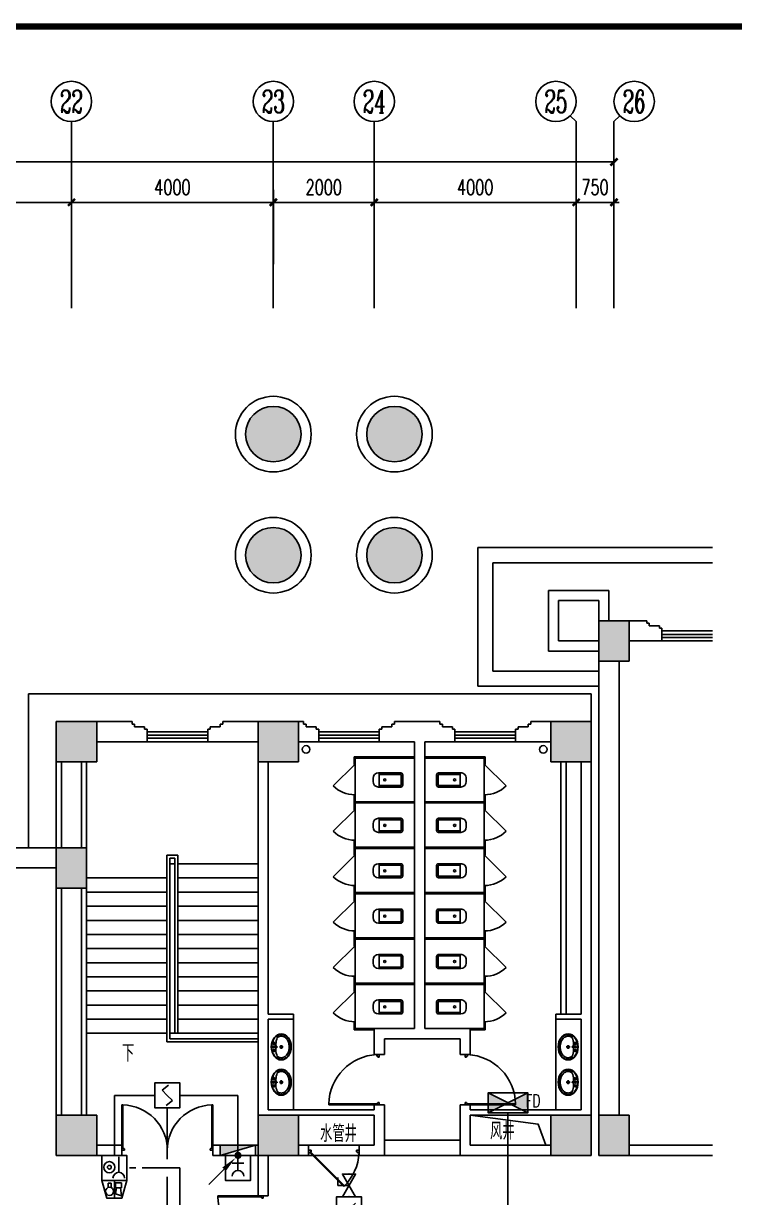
# Model space of a CAD drawing. Extents: x 190999 to 918899, y -200814 to 215286.
# Drawn here: x 716699 to 730787, y -107632 to -84354 of the extents above; entities that cross this region are included whole.
import ezdxf
from ezdxf.enums import TextEntityAlignment as Align

# ---------------------------------------------------------------- set-up
doc = ezdxf.new("R2010")
doc.units = 0
doc.header["$LTSCALE"] = 1000
doc.header["$MEASUREMENT"] = 0
doc.linetypes.add('CENTER2', pattern=[1.125, 0.75, -0.125, 0.125, -0.125])
doc.layers.get('Defpoints').update_dxf_attribs({"color": 1})
for name, color, linetype in [('00-EQUIP', 3, 'Continuous'), ('00-LWIRE', 4, 'Continuous'), ('00-WIRE-4', 6, 'Continuous'), ('A-卫生间', 250, 'Continuous'), ('A-墙线', 2, 'Continuous'), ('A-外包装修', 250, 'Continuous'), ('A-外窗', 145, 'Continuous'), ('A-门', 167, 'Continuous'), ('AXIS', 3, 'Continuous'), ('AXIS_TEXT', 7, 'Continuous'), ('COLUMN', 2, 'Continuous'), ('DIM_SYMB', 3, 'Continuous'), ('EQUIP_消火栓', 1, 'Continuous'), ('PUB_HATCH', 250, 'Continuous'), ('PUB_TEXT', 7, 'Continuous'), ('STAIR', 5, 'Continuous'), ('图框', 189, 'Continuous'), ('房间名称', 7, 'Continuous'), ('暖通-风-说明', 3, 'Continuous'), ('洞口线', 165, 'Continuous'), ('雨水管', 151, 'Continuous')]:
    doc.layers.add(name, color=color, linetype=linetype)
doc.styles.add('_TCH_AXIS', font='COMPLEX', dxfattribs={"bigfont": 'GBCBIG'})
doc.styles.add('_TCH_DIM', font='SIMPLEX', dxfattribs={"bigfont": 'GBCBIG'})
doc.styles.add('COMPLEX', font='COMPLEX')
doc.styles.add('DIM_FONT', font='SIMPLEX', dxfattribs={"width": 0.7, "bigfont": 'GBCBIG'})
doc.styles.add('HZ-ZGBZ', font='romanc.shx', dxfattribs={"width": 0.65})
doc.styles.get("Standard").update_dxf_attribs({"font": 'simhei.ttf'})
doc.dimstyles.new('DIMN', dxfattribs={"dimtxt": 300, "dimasz": 100, "dimexe": 250, "dimexo": 300, "dimgap": 150, "dimtad": 1, "dimdec": 0, "dimzin": 0, "dimdsep": 46, "dimtxsty": 'DIM_FONT', "dimblk": 'ARCHTICK', "dimcen": 0.09, "dimclrt": 7, "dimazin": 2, "dimtfac": 1, "dimtdec": 0, "dimtix": 1, "dimtmove": 2, "dimatfit": 3, "dimfxl": 0, "dimtolj": 1, "dimtzin": 0, "dimarcsym": 0})

# ---------------------------------------------------------------- blocks, each defined once
blk = doc.blocks.new('TJAD_TK_A0')
at = {"layer": '图框', "const_width": 1.2}
blk.add_lwpolyline([(2152, -431.7), (2152, 389.3), (998, 389.3), (998, -431.7)], close=True, dxfattribs=at)
blk = doc.blocks.new('m1800')
at = {"layer": 'A-墙线'}
for p, q in [((-900, -100), (-900, 100)), ((900, -100), (900, 100))]:
    blk.add_line(p, q, dxfattribs=at)
at = {"layer": 'A-门'}
for p, q in [((-900, 900), (-900, 0)), ((-900, 900), (-880, 900)), ((-880, 900), (-880, 50)), ((880, 900), (880, 50)), ((900, 900), (880, 900)), ((900, 900), (900, 0)), ((-900, 50), (-870, 50)), ((-900, 0), (-850, 0)), ((-870, 50), (-870, 30)), ((-870, 30), (-850, 30)), ((-850, 30), (-850, 0)), ((850, 30), (850, 0)), ((870, 30), (850, 30)), ((900, 0), (850, 0)), ((870, 50), (870, 30)), ((900, 50), (870, 50))]:
    blk.add_line(p, q, dxfattribs=at)
for centre, start, end in [((-900, 0), 0, 88.7267), ((900, 0), 91.2733, 180)]:
    blk.add_arc(centre, 900, start, end, dxfattribs=at)
blk = doc.blocks.new('m1000')
at = {"layer": 'A-墙线'}
for p, q in [((0, 0), (0, 200)), ((1000, 0), (1000, 200))]:
    blk.add_line(p, q, dxfattribs=at)
at = {"layer": 'A-门'}
for p, q in [((0, 1100), (0, 100)), ((0, 1100), (20, 1100)), ((20, 1100), (20, 150)), ((0, 150), (30, 150)), ((0, 100), (50, 100)), ((30, 150), (30, 130)), ((30, 130), (50, 130)), ((50, 130), (50, 100)), ((950, 130), (950, 100)), ((970, 130), (950, 130)), ((1000, 100), (950, 100)), ((970, 150), (970, 130)), ((1000, 150), (970, 150)), ((1000, 150), (1000, 100))]:
    blk.add_line(p, q, dxfattribs=at)
blk.add_arc((0, 100), 1000, 2.866, 88.854, dxfattribs=at)
blk = doc.blocks.new('手盆')
at = {"layer": 'A-卫生间'}
for p, q in [((113, 12), (46, 16)), ((160, 0), (235, 0)), ((198, -37), (198, 38)), ((113, -11), (46, -16))]:
    blk.add_line(p, q, dxfattribs=at)
for centre, major_axis, ratio, start_param, end_param in [((198, 0), (0, 259), 0.763797, 3.141593, 9.424778), ((194, 0), (0, 259), 0.413212, 0.351725, 1.519021), ((106, 0), (0, 13.9), 0.9, 3.760941, 5.663837), ((194, 0), (0, 259), 0.413212, 1.620217, 2.789865)]:
    blk.add_ellipse(centre, major_axis=major_axis, ratio=ratio, start_param=start_param, end_param=end_param, dxfattribs=at)
for centre, major_axis in [((46, 0), (0, 15.8)), ((56, 71), (0, 20.6)), ((56, 71), (0, 15.6)), ((198, 0), (0, 23.4)), ((56, -71), (0, 20.6)), ((56, -71), (0, 15.6))]:
    blk.add_ellipse(centre, major_axis=major_axis, ratio=0.9, dxfattribs=at)
for points, knots in [([(198, -249), (204, -249), (211, -249), (228, -246), (239, -243), (260, -236), (270, -231), (290, -218), (299, -211), (317, -194), (325, -185), (340, -164), (347, -153), (360, -129), (365, -116), (374, -90), (378, -76), (383, -48), (385, -34), (387, -5), (387, 9), (385, 38), (383, 52), (377, 80), (373, 94), (364, 120), (358, 133), (345, 156), (338, 167), (323, 187), (314, 197), (296, 213), (287, 220), (267, 232), (257, 237), (236, 244), (225, 247), (204, 249), (193, 249), (171, 247), (161, 245), (140, 237), (129, 232), (110, 221), (100, 213), (82, 197), (74, 188), (58, 168), (51, 157), (38, 133), (32, 121), (23, 95), (19, 81), (13, 53), (11, 39), (9, 10), (9, -4), (10, -33), (12, -47), (18, -75), (21, -89), (30, -115), (36, -128), (48, -152), (55, -163), (70, -184), (78, -193), (96, -210), (105, -218), (125, -230), (135, -235), (156, -243), (167, -246), (184, -249), (191, -249), (198, -249)], [0, 0, 0, 0, 0.105369, 0.105369, 0.278747, 0.278747, 0.452125, 0.452125, 0.625504, 0.625504, 0.798882, 0.798882, 0.97226, 0.97226, 1.145639, 1.145639, 1.319017, 1.319017, 1.492395, 1.492395, 1.665774, 1.665774, 1.839152, 1.839152, 2.01253, 2.01253, 2.185909, 2.185909, 2.359287, 2.359287, 2.532665, 2.532665, 2.706044, 2.706044, 2.879422, 2.879422, 3.0528, 3.0528, 3.226179, 3.226179, 3.399557, 3.399557, 3.572935, 3.572935, 3.746313, 3.746313, 3.919692, 3.919692, 4.09307, 4.09307, 4.266448, 4.266448, 4.439827, 4.439827, 4.613205, 4.613205, 4.786583, 4.786583, 4.959962, 4.959962, 5.13334, 5.13334, 5.306718, 5.306718, 5.480097, 5.480097, 5.653475, 5.653475, 5.826853, 5.826853, 6.000232, 6.000232, 6.17361, 6.17361, 6.283185, 6.283185, 6.283185, 6.283185]), ([(119, -185), (121, -187), (123, -188), (130, -193), (135, -196), (146, -202), (152, -205), (163, -209), (169, -210), (180, -213), (186, -214), (194, -214), (196, -214), (198, -214), (204, -214), (209, -214), (222, -212), (229, -210), (241, -206), (245, -204), (254, -200), (259, -197), (269, -191), (275, -187), (286, -178), (291, -173), (300, -162), (304, -158), (314, -145), (319, -137), (327, -123), (329, -118), (334, -107), (336, -101), (341, -89), (343, -83), (346, -71), (348, -64), (351, -49), (352, -40), (354, -22), (355, -13), (355, 5), (355, 14), (354, 32), (352, 41), (349, 58), (348, 66), (343, 81), (341, 89), (335, 104), (332, 111), (326, 125), (322, 132), (314, 144), (310, 150), (301, 162), (296, 167), (287, 177), (281, 181), (272, 189), (267, 192), (256, 199), (250, 202), (238, 207), (233, 209), (223, 211), (217, 212), (205, 214), (198, 214), (186, 213), (181, 213), (171, 211), (166, 210), (151, 205), (141, 200), (128, 191), (123, 188), (119, 185)], [5.740897, 5.740897, 5.740897, 5.740897, 5.780874, 5.780874, 5.896829, 5.896829, 6.012784, 6.012784, 6.128739, 6.128739, 6.240697, 6.240697, 6.283185, 6.283185, 6.283185, 6.399826, 6.399826, 6.5409, 6.5409, 6.634, 6.634, 6.7271, 6.7271, 6.852188, 6.852188, 6.977276, 6.977276, 7.077377, 7.077377, 7.229977, 7.229977, 7.317389, 7.317389, 7.404801, 7.404801, 7.497094, 7.497094, 7.589386, 7.589386, 7.712334, 7.712334, 7.835281, 7.835281, 7.958228, 7.958228, 8.081175, 8.081175, 8.194983, 8.194983, 8.30879, 8.30879, 8.422598, 8.422598, 8.537599, 8.537599, 8.6526, 8.6526, 8.767602, 8.767602, 8.884432, 8.884432, 8.982435, 8.982435, 9.119467, 9.119467, 9.224191, 9.224191, 9.328914, 9.328914, 9.470087, 9.470087, 9.571187, 9.571187, 9.672288, 9.672288, 9.874489, 9.874489, 9.967059, 9.967059, 9.967059, 9.967059])]:
    blk.add_open_spline(points, degree=3, knots=knots, dxfattribs=at)
blk.add_point((46, 0), dxfattribs=at)
blk = doc.blocks.new('bfm01')
at = {"layer": 'A-墙线'}
for p, q in [((-200, 0), (0, 0)), ((-200, -1000), (0, -1000))]:
    blk.add_line(p, q, dxfattribs=at)
at = {"layer": 'A-门'}
for p, q in [((-200, -1000), (-200, 0)), ((-100, 0), (-100, -50)), ((-70, -50), (-100, -50)), ((-50, -30), (-70, -30)), ((-70, -30), (-70, -50)), ((-64, -44), (-50, -30)), ((-64, -44), (603, -711)), ((-50, 0), (-50, -30)), ((-50, -30), (617, -697)), ((0, 0), (0, -1000)), ((-70, -950), (-100, -950)), ((-100, -1000), (-100, -950)), ((-50, -1000), (-100, -1000)), ((-70, -970), (-70, -950)), ((-50, -970), (-70, -970)), ((-50, -1000), (-50, -970))]:
    blk.add_line(p, q, dxfattribs=at)
blk.add_arc((-100, 0), 1000, 272.866, 315.8103, dxfattribs=at)
blk = doc.blocks.new('$TwtSys$00000434')
for p, q in [((-0.5, 0.5), (-0.5, -0.5)), ((-0.5, -0.5), (0.5, 0.5)), ((0.5, 0.5), (-0.5, 0.5)), ((0.5, -0.5), (0.5, 0.5)), ((-0.5, -0.5), (0.5, -0.5))]:
    blk.add_line(p, q)
blk.add_solid([(0.5, -0.5), (0.5, 0.5), (-0.5, -0.5)])
blk = doc.blocks.new('_ArchTick')
at = {"const_width": 0.5}
blk.add_lwpolyline([(-0.7, -0.7), (0.7, 0.7)], dxfattribs=at)
blk = doc.blocks.new('*D791')
at = {"layer": 'AXIS', "color": 0, "lineweight": -2}
for p, q in [((712376, -89125), (712376, -87650)), ((717649, -89125), (717649, -87650)), ((712376, -87900), (717649, -87900))]:
    blk.add_line(p, q, dxfattribs=at)
at = {"layer": 'Defpoints', "color": 0}
for p in [(717649, -87900), (712376, -89425), (717649, -89425)]:
    blk.add_point(p, dxfattribs=at)
at = {"layer": 'AXIS', "color": 0, "lineweight": -2, "xscale": 100, "yscale": 100, "zscale": 100, "rotation": 180}
blk.add_blockref('_ArchTick', (712376, -87900), dxfattribs=at)
at = {"layer": 'AXIS', "color": 0, "lineweight": -2, "xscale": 100, "yscale": 100, "zscale": 100}
blk.add_blockref('_ArchTick', (717649, -87900), dxfattribs=at)
at = {"layer": 'AXIS', "color": 7, "insert": (715012, -87600), "char_height": 300, "attachment_point": 5, "style": 'DIM_FONT'}
blk.add_mtext('\\A1;5272', dxfattribs=at)
blk = doc.blocks.new('*D792')
at = {"layer": 'AXIS', "color": 0, "lineweight": -2}
for p, q in [((717649, -89125), (717649, -87650)), ((721649, -89125), (721649, -87650)), ((717649, -87900), (721649, -87900))]:
    blk.add_line(p, q, dxfattribs=at)
at = {"layer": 'Defpoints', "color": 0}
for p in [(721649, -87900), (717649, -89425), (721649, -89425)]:
    blk.add_point(p, dxfattribs=at)
at = {"layer": 'AXIS', "color": 0, "lineweight": -2, "xscale": 100, "yscale": 100, "zscale": 100, "rotation": 180}
blk.add_blockref('_ArchTick', (717649, -87900), dxfattribs=at)
at = {"layer": 'AXIS', "color": 0, "lineweight": -2, "xscale": 100, "yscale": 100, "zscale": 100}
blk.add_blockref('_ArchTick', (721649, -87900), dxfattribs=at)
at = {"layer": 'AXIS', "color": 7, "insert": (719649, -87600), "char_height": 300, "attachment_point": 5, "style": 'DIM_FONT'}
blk.add_mtext('\\A1;4000', dxfattribs=at)
blk = doc.blocks.new('*D793')
at = {"layer": 'AXIS', "color": 0, "lineweight": -2}
for p, q in [((721649, -89125), (721649, -87650)), ((723649, -89125), (723649, -87650)), ((721649, -87900), (723649, -87900))]:
    blk.add_line(p, q, dxfattribs=at)
at = {"layer": 'Defpoints', "color": 0}
for p in [(723649, -87900), (721649, -89425), (723649, -89425)]:
    blk.add_point(p, dxfattribs=at)
at = {"layer": 'AXIS', "color": 0, "lineweight": -2, "xscale": 100, "yscale": 100, "zscale": 100, "rotation": 180}
blk.add_blockref('_ArchTick', (721649, -87900), dxfattribs=at)
at = {"layer": 'AXIS', "color": 0, "lineweight": -2, "xscale": 100, "yscale": 100, "zscale": 100}
blk.add_blockref('_ArchTick', (723649, -87900), dxfattribs=at)
at = {"layer": 'AXIS', "color": 7, "insert": (722649, -87600), "char_height": 300, "attachment_point": 5, "style": 'DIM_FONT'}
blk.add_mtext('\\A1;2000', dxfattribs=at)
blk = doc.blocks.new('*D794')
at = {"layer": 'AXIS', "color": 0, "lineweight": -2}
for p, q in [((723649, -89125), (723649, -87650)), ((727649, -89125), (727649, -87650)), ((723649, -87900), (727649, -87900))]:
    blk.add_line(p, q, dxfattribs=at)
at = {"layer": 'Defpoints', "color": 0}
for p in [(727649, -87900), (723649, -89425), (727649, -89425)]:
    blk.add_point(p, dxfattribs=at)
at = {"layer": 'AXIS', "color": 0, "lineweight": -2, "xscale": 100, "yscale": 100, "zscale": 100, "rotation": 180}
blk.add_blockref('_ArchTick', (723649, -87900), dxfattribs=at)
at = {"layer": 'AXIS', "color": 0, "lineweight": -2, "xscale": 100, "yscale": 100, "zscale": 100}
blk.add_blockref('_ArchTick', (727649, -87900), dxfattribs=at)
at = {"layer": 'AXIS', "color": 7, "insert": (725649, -87600), "char_height": 300, "attachment_point": 5, "style": 'DIM_FONT'}
blk.add_mtext('\\A1;4000', dxfattribs=at)
blk = doc.blocks.new('*D795')
at = {"layer": 'AXIS', "color": 0, "lineweight": -2}
for p, q in [((727649, -89125), (727649, -87650)), ((728399, -89125), (728399, -87650)), ((727649, -87900), (727549, -87900)), ((727649, -87900), (728399, -87900)), ((728399, -87900), (728499, -87900))]:
    blk.add_line(p, q, dxfattribs=at)
at = {"layer": 'Defpoints', "color": 0}
for p in [(728399, -87900), (727649, -89425), (728399, -89425)]:
    blk.add_point(p, dxfattribs=at)
at = {"layer": 'AXIS', "color": 0, "lineweight": -2, "xscale": 100, "yscale": 100, "zscale": 100}
blk.add_blockref('_ArchTick', (727649, -87900), dxfattribs=at)
at = {"layer": 'AXIS', "color": 0, "lineweight": -2, "xscale": 100, "yscale": 100, "zscale": 100, "rotation": 180}
blk.add_blockref('_ArchTick', (728399, -87900), dxfattribs=at)
at = {"layer": 'AXIS', "color": 7, "insert": (728024, -87600), "char_height": 300, "attachment_point": 5, "style": 'DIM_FONT'}
blk.add_mtext('\\A1;750', dxfattribs=at)
blk = doc.blocks.new('*D796')
at = {"layer": 'AXIS', "color": 0, "lineweight": -2}
for p, q in [((688899, -89125), (688899, -86850)), ((728399, -89125), (728399, -86850)), ((688899, -87100), (728399, -87100))]:
    blk.add_line(p, q, dxfattribs=at)
at = {"layer": 'Defpoints', "color": 0}
for p in [(728399, -87100), (688899, -89425), (728399, -89425)]:
    blk.add_point(p, dxfattribs=at)
at = {"layer": 'AXIS', "color": 0, "lineweight": -2, "xscale": 100, "yscale": 100, "zscale": 100, "rotation": 180}
blk.add_blockref('_ArchTick', (688899, -87100), dxfattribs=at)
at = {"layer": 'AXIS', "color": 0, "lineweight": -2, "xscale": 100, "yscale": 100, "zscale": 100}
blk.add_blockref('_ArchTick', (728399, -87100), dxfattribs=at)
at = {"layer": 'AXIS', "color": 7, "insert": (708649, -86800), "char_height": 300, "attachment_point": 5, "style": 'DIM_FONT'}
blk.add_mtext('\\A1;39500', dxfattribs=at)
blk = doc.blocks.new('$lvtry$00000200')
for p, q in [((-140, -40, 0), (-140, -480, 0)), ((-110, -40, 0), (-110, -470, 0)), ((100, 0, 0), (-100, 0, 0)), ((100, -30, 0), (-100, -30, 0)), ((110, -470, 0), (110, -40, 0)), ((140, -480, 0), (140, -40, 0)), ((140, -470, 0), (-140, -470, 0)), ((-30, -590, 0), (30, -590, 0))]:
    blk.add_line(p, q)
blk.add_circle((0, -359, 0), 20)
for centre, radius, start, end in [((-100, -40, 0), 40, 90, 180), ((-100, -40, 0), 10, 90, 180), ((100, -40, 0), 40, 0, 90), ((100, -40, 0), 10, 0, 90), ((-30, -480, 0), 110, 180, 270), ((30, -480, 0), 110, 270, 0)]:
    blk.add_arc(centre, radius, start, end)
blk.add_point((0, 0))
blk = doc.blocks.new('$DorLib2D$00000114')
at = {"color": 0}
blk.add_line((0.5, 0), (-0.207, 0.707), dxfattribs=at)
blk.add_arc((0.5, 0), 1, 135, 180, dxfattribs=at)
blk = doc.blocks.new('_AXISO')
blk.add_circle((0, 0), 0.5)
at = {"layer": 'AXIS_TEXT', "style": 'COMPLEX', "width": 1.041667}
blk.add_attdef('A', text='', height=0.56, dxfattribs=at).set_placement((-0.25, -0.28), (0.25, -0.28), align=Align.FIT)
blk = doc.blocks.new('_LINKPT1')
at = {"color": 0}
blk.add_line((0, 0), (0, 0), dxfattribs=at)
blk = doc.blocks.new('3S1KCGW2')
for p, q in [((0.5, 0.5), (-0.5, 0.5)), ((-0.5, 0.5), (-0.5, -0.5)), ((0.5, -0.5), (0.5, 0.5)), ((-0.2, 0.2), (0.05, 0.4)), ((0, 0), (-0.2, 0.2)), ((0, 0), (0.2, -0.2)), ((0.2, -0.2), (-0.05, -0.4)), ((-0.5, -0.5), (0.5, -0.5))]:
    blk.add_line(p, q)
at = {"const_width": 0.04, "flags": 128}
blk.add_lwpolyline([(-0.5, -0.5), (-0.5, 0.5), (0.5, 0.5), (0.5, -0.5)], close=True, dxfattribs=at)
at = {"xscale": 0.002, "yscale": 0.002, "zscale": 0.002}
for p in [(0, 0.5), (-0.5, 0), (0.5, 0), (0, -0.5)]:
    blk.add_blockref('_LINKPT1', p, dxfattribs=at)
at = {"flags": 9}
blk.add_attdef('A', (0, 0), '', height=0.00002, dxfattribs=at)
blk = doc.blocks.new('3T1W6ZCM')
for p, q in [((0.5, 0.5), (-0.5, 0.5)), ((-0.5, 0.5), (-0.5, -0.5)), ((0.5, -0.5), (0.5, 0.5)), ((-0.178, 0.172), (-0.178, -0.443)), ((-0.5, -0.5), (0.5, -0.5))]:
    blk.add_line(p, q)
at = {"const_width": 0.04}
blk.add_lwpolyline([(-0.5, 0.5), (-0.5, -0.5), (0.5, -0.5), (0.5, 0.5)], close=True, dxfattribs=at)
for radius in [0.222, 0.074]:
    blk.add_circle((0.197, -0.03), radius)
blk.add_arc((-0.178, 0.403), 0.231, 180, 0)
at = {"xscale": 0.002, "yscale": 0.002, "zscale": 0.002}
for p in [(0, 0.5), (-0.5, 0), (0.5, 0), (0, -0.5)]:
    blk.add_blockref('_LINKPT1', p, dxfattribs=at)
at = {"flags": 9}
blk.add_attdef('A', (0, 0), '', height=0.00002, dxfattribs=at)
blk = doc.blocks.new('6A2OE7N0')
for p, q in [((-0.3, 0.35), (-0.5, -0.35)), ((0.3, 0.35), (-0.3, 0.35)), ((-0.246, -0.061), (-0.286, 0.259)), ((-0.286, 0.259), (-0.046, 0.179)), ((-0.046, 0.179), (-0.086, -0.061)), ((0, 0.35), (0, -0.35)), ((0.5, -0.35), (0.3, 0.35)), ((-0.5, -0.35), (0.5, -0.35)), ((-0.286, -0.061), (-0.286, -0.261)), ((-0.046, -0.061), (-0.286, -0.061)), ((-0.286, -0.261), (-0.046, -0.261)), ((-0.046, -0.261), (-0.046, -0.061)), ((0.13, -0.244), (0.13, -0.072)), ((0.25, -0.244), (0.13, -0.244)), ((0.25, -0.072), (0.25, -0.244))]:
    blk.add_line(p, q)
at = {"const_width": 0.04, "flags": 128}
blk.add_lwpolyline([(-0.5, -0.35), (-0.3, 0.35), (0.3, 0.35), (0.5, -0.35)], close=True, dxfattribs=at)
blk.add_circle((0.19, 0.076), 0.16)
at = {"xscale": 0.002, "yscale": 0.002, "zscale": 0.002}
for p in [(-0.4, 0), (0, 0.35), (0.4, 0), (0, -0.35)]:
    blk.add_blockref('_LINKPT1', p, dxfattribs=at)
at = {"flags": 9}
blk.add_attdef('A', (0, 0), '', height=0.00002, dxfattribs=at)
blk = doc.blocks.new('J62IR8YJ')
for p, q in [((-0.5, 1), (0.5, 1)), ((-0.5, 0), (-0.5, 1)), ((0.5, 1), (0.5, 0)), ((0, 0.598), (0, 0.06)), ((0.5, 0), (-0.5, 0)), ((-0.231, 0.312), (0.231, 0.312))]:
    blk.add_line(p, q)
at = {"const_width": 0.04, "flags": 128}
blk.add_lwpolyline([(-0.5, 0), (-0.5, 1), (0.5, 1), (0.5, 0)], close=True, dxfattribs=at)
blk.add_arc((0, 0.829), 0.231, 180, 0)
at = {"xscale": 0.002, "yscale": 0.00200000000000955, "zscale": 0.002}
for p in [(0, 1), (-0.5, 0.5), (0.5, 0.5), (0, 0)]:
    blk.add_blockref('_LINKPT1', p, dxfattribs=at)
at = {"flags": 9}
blk.add_attdef('A', (0, 0), '', height=0.00002, dxfattribs=at)
blk = doc.blocks.new('6H2KALM6')
for p, q in [((-0.78, 0.4), (0.78, -0.4)), ((0.78, 0.4), (-0.78, -0.4)), ((0.78, 0.4), (-0.78, 0.4)), ((-0.78, 0.4), (-0.78, -0.4)), ((0.78, -0.4), (0.78, 0.4)), ((-0.78, -0.4), (0.78, -0.4))]:
    blk.add_line(p, q)
at = {"const_width": 0.04}
blk.add_lwpolyline([(-0.78, 0.4), (-0.78, -0.4), (0.78, -0.4), (0.78, 0.4)], close=True, dxfattribs=at)
for points in [[(-0.78, 0.4), (0, 0), (-0.78, -0.4)], [(0.78, 0.4), (0, 0), (0.78, -0.4)]]:
    blk.add_solid(points)
at = {"xscale": 0.002, "yscale": 0.002, "zscale": 0.002}
for p in [(-0.78, 0), (0, 0.4), (0.78, 0), (0, -0.4)]:
    blk.add_blockref('_LINKPT1', p, dxfattribs=at)
at = {"flags": 9}
blk.add_attdef('A', (0, 0), '', height=0.00002, dxfattribs=at)
blk = doc.blocks.new('$VALVE$00000437')
for p in [(0, 0), (87, 124)]:
    blk.add_line(p, (0, 124))
blk.add_lwpolyline([(-125, -72), (125, 72), (125, -72), (-125, 72)], close=True)
for p in [(-125, 0), (125, 0)]:
    blk.add_point(p)
blk = doc.blocks.new('3S2OQ2I8')
for p, q in [((-0.5, 0.5), (0.5, 0.5)), ((-0.5, -0.5), (-0.5, 0.5)), ((0.5, 0.5), (0.5, -0.5)), ((-0.25, -0.25), (0.25, 0.25)), ((0.5, -0.5), (-0.5, -0.5))]:
    blk.add_line(p, q)
at = {"const_width": 0.04, "flags": 128}
blk.add_lwpolyline([(-0.5, -0.5), (-0.5, 0.5), (0.5, 0.5), (0.5, -0.5)], close=True, dxfattribs=at)
blk.add_solid([(0.25, 0.25), (0.021, 0.097), (0.097, 0.029)])
at = {"xscale": 0.002, "yscale": 0.002, "zscale": 0.002}
for p in [(0, 0.5), (-0.5, 0), (0.5, 0), (0, -0.5)]:
    blk.add_blockref('_LINKPT1', p, dxfattribs=at)
at = {"flags": 9}
blk.add_attdef('A', (0, 0), '', height=0.00002, dxfattribs=at)
blk = doc.blocks.new('_WRLD10L')
for p, q in [((1.15, 1.15), (0.55, 0.55)), ((0.104, 0.104), (0.104, 0.104)), ((-0.104, -0.104), (-0.104, -0.104))]:
    blk.add_line(p, q)
at = {"const_width": 0.142}
blk.add_lwpolyline([(-0.071, 0, 1), (0.071, 0, 1)], format="xyb", close=True, dxfattribs=at)
blk.add_solid([(0.62, 0.48), (0.48, 0.62), (0.1, 0.1)])
at = {"width": 0.8, "flags": 9}
blk.add_attdef('A', (0, 0), '', height=0.00002, dxfattribs=at)

msp = doc.modelspace()

# ---------------------------------------------------------------- hatches: boundary and pattern name
at = {"layer": 'PUB_HATCH'}
for points in [[(722198.5, -92496.3, 1), (721098.5, -92496.3, 1)], [(724598.5, -92496.3, 1), (723498.5, -92496.3, 1)], [(721098.5, -94896.3, 1), (722198.5, -94896.3, 1)], [(724598.5, -94896.3, 1), (723498.5, -94896.3, 1)], [(728098.5, -96996.3), (728698.5, -96996.3), (728698.5, -96196.3), (728098.5, -96196.3)], [(717348.5, -98996.3), (718148.5, -98996.3), (718148.5, -98196.3), (717348.5, -98196.3)], [(721348.5, -98996.3), (722148.5, -98996.3), (722148.5, -98196.3), (721348.5, -98196.3)], [(727148.5, -98996.3), (727948.5, -98996.3), (727948.5, -98196.3), (727148.5, -98196.3)], [(717348.5, -101496.3), (717948.5, -101496.3), (717948.5, -100696.3), (717348.5, -100696.3)], [(717348.5, -106796.3), (718148.5, -106796.3), (718148.5, -105996.3), (717348.5, -105996.3)], [(721348.5, -106796.3), (722148.5, -106796.3), (722148.5, -105996.3), (721348.5, -105996.3)], [(727148.5, -106796.3), (727948.5, -106796.3), (727948.5, -105996.3), (727148.5, -105996.3)], [(728098.5, -106796.3), (728698.5, -106796.3), (728698.5, -105996.3), (728098.5, -105996.3)]]:
    msp.add_hatch(color=256, dxfattribs=at).paths.add_polyline_path(points)

# ---------------------------------------------------------------- linework, layer by layer
at = {"layer": '00-WIRE-4'}
for p, q in [((718498.5, -105606.3), (719298.5, -105606.3)), ((718498.5, -105606.3), (718498.5, -106796.3)), ((720948.5, -105606.3), (719798.5, -105606.3)), ((720948.5, -105606.3), (720948.5, -106796.3)), ((719548.5, -106871.3), (719548.5, -105856.3)), ((726298.5, -108246.3), (726298.5, -105956)), ((719548.5, -111046.3), (719548.5, -107221.3))]:
    msp.add_line(p, q, dxfattribs=at)
at = {"layer": '00-WIRE-4', "linetype": 'CENTER2'}
for q in [(718748.5, -107046.3), (719798.5, -110871.3)]:
    msp.add_line((719798.5, -107046.3), q, dxfattribs=at)
at = {"layer": 'A-卫生间'}
for p, q in [((724448.5, -98896.3), (723248.5, -98896.3)), ((723248.5, -98896.3), (723248.5, -99046.3)), ((724448.5, -98921.3), (723273.5, -98921.3)), ((723273.5, -99046.3), (723273.5, -98921.3)), ((724448.5, -98921.3), (724448.5, -98896.3)), ((724648.5, -98896.3), (725848.5, -98896.3)), ((724648.5, -98896.3), (724648.5, -98921.3)), ((724648.5, -98921.3), (725823.5, -98921.3)), ((725823.5, -98921.3), (725823.5, -99046.3)), ((725848.5, -99046.3), (725848.5, -98896.3)), ((723248.5, -99046.3), (723273.5, -99046.3)), ((725823.5, -99046.3), (725848.5, -99046.3)), ((727348.5, -103996.3), (727348.5, -98996.3)), ((727448.5, -103996.3), (727448.5, -98996.3)), ((723273.5, -99646.3), (723248.5, -99646.3)), ((723248.5, -99646.3), (723248.5, -99783.8)), ((723248.5, -99783.8), (723248.5, -99946.3)), ((723273.5, -99783.8), (723273.5, -99646.3)), ((723273.5, -99783.8), (724448.5, -99783.8)), ((723273.5, -99808.8), (724448.5, -99808.8)), ((723273.5, -99946.3), (723273.5, -99808.8)), ((724448.5, -99783.8), (724448.5, -99808.8)), ((725823.5, -99783.8), (724648.5, -99783.8)), ((724648.5, -99808.8), (724648.5, -99783.8)), ((725823.5, -99808.8), (724648.5, -99808.8)), ((725848.5, -99646.3), (725823.5, -99646.3)), ((725823.5, -99646.3), (725823.5, -99783.8)), ((725823.5, -99808.8), (725823.5, -99946.3)), ((725848.5, -99783.8), (725848.5, -99646.3)), ((725848.5, -99946.3), (725848.5, -99783.8)), ((723248.5, -99946.3), (723273.5, -99946.3)), ((725823.5, -99946.3), (725848.5, -99946.3)), ((723273.5, -100546.3), (723248.5, -100546.3)), ((723248.5, -100546.3), (723248.5, -100683.8)), ((723273.5, -100683.8), (723273.5, -100546.3)), ((725848.5, -100546.3), (725823.5, -100546.3)), ((725823.5, -100546.3), (725823.5, -100683.8)), ((725848.5, -100683.8), (725848.5, -100546.3)), ((723248.5, -100683.8), (723248.5, -100846.3)), ((723273.5, -100683.8), (724448.5, -100683.8)), ((723273.5, -100708.8), (724448.5, -100708.8)), ((723273.5, -100846.3), (723273.5, -100708.8)), ((724448.5, -100683.8), (724448.5, -100708.8)), ((725823.5, -100683.8), (724648.5, -100683.8)), ((724648.5, -100708.8), (724648.5, -100683.8)), ((725823.5, -100708.8), (724648.5, -100708.8)), ((725823.5, -100708.8), (725823.5, -100846.3)), ((725848.5, -100846.3), (725848.5, -100683.8)), ((723248.5, -100846.3), (723273.5, -100846.3)), ((725823.5, -100846.3), (725848.5, -100846.3)), ((723273.5, -101446.3), (723248.5, -101446.3)), ((723248.5, -101446.3), (723248.5, -101583.8)), ((723273.5, -101583.8), (723273.5, -101446.3)), ((725848.5, -101446.3), (725823.5, -101446.3)), ((725823.5, -101446.3), (725823.5, -101583.8)), ((725848.5, -101583.8), (725848.5, -101446.3)), ((723248.5, -101583.8), (723248.5, -101746.3)), ((723273.5, -101583.8), (724448.5, -101583.8)), ((723273.5, -101608.8), (724448.5, -101608.8)), ((723273.5, -101746.3), (723273.5, -101608.8)), ((724448.5, -101583.8), (724448.5, -101608.8)), ((725823.5, -101583.8), (724648.5, -101583.8)), ((724648.5, -101608.8), (724648.5, -101583.8)), ((725823.5, -101608.8), (724648.5, -101608.8)), ((725823.5, -101608.8), (725823.5, -101746.3)), ((725848.5, -101746.3), (725848.5, -101583.8)), ((723248.5, -101746.3), (723273.5, -101746.3)), ((725823.5, -101746.3), (725848.5, -101746.3)), ((723273.5, -102346.3), (723248.5, -102346.3)), ((723248.5, -102346.3), (723248.5, -102483.8)), ((723273.5, -102483.8), (723273.5, -102346.3)), ((725848.5, -102346.3), (725823.5, -102346.3)), ((725823.5, -102346.3), (725823.5, -102483.8)), ((725848.5, -102483.8), (725848.5, -102346.3)), ((723248.5, -102483.8), (723248.5, -102646.3)), ((723248.5, -102646.3), (723273.5, -102646.3)), ((723273.5, -102483.8), (724448.5, -102483.8)), ((723273.5, -102508.8), (724448.5, -102508.8)), ((723273.5, -102646.3), (723273.5, -102508.8)), ((724448.5, -102483.8), (724448.5, -102508.8)), ((725823.5, -102483.8), (724648.5, -102483.8)), ((724648.5, -102508.8), (724648.5, -102483.8)), ((725823.5, -102508.8), (724648.5, -102508.8)), ((725823.5, -102508.8), (725823.5, -102646.3)), ((725823.5, -102646.3), (725848.5, -102646.3)), ((725848.5, -102646.3), (725848.5, -102483.8)), ((723273.5, -103246.3), (723248.5, -103246.3)), ((723248.5, -103246.3), (723248.5, -103383.8)), ((723273.5, -103383.8), (723273.5, -103246.3)), ((725848.5, -103246.3), (725823.5, -103246.3)), ((725823.5, -103246.3), (725823.5, -103383.8)), ((725848.5, -103383.8), (725848.5, -103246.3)), ((723248.5, -103383.8), (723248.5, -103546.3)), ((723248.5, -103546.3), (723273.5, -103546.3)), ((723273.5, -103383.8), (724448.5, -103383.8)), ((723273.5, -103408.8), (724448.5, -103408.8)), ((723273.5, -103546.3), (723273.5, -103408.8)), ((724448.5, -103383.8), (724448.5, -103408.8)), ((725823.5, -103383.8), (724648.5, -103383.8)), ((724648.5, -103408.8), (724648.5, -103383.8)), ((725823.5, -103408.8), (724648.5, -103408.8)), ((725823.5, -103408.8), (725823.5, -103546.3)), ((725823.5, -103546.3), (725848.5, -103546.3)), ((725848.5, -103546.3), (725848.5, -103383.8)), ((722048.5, -105896.3), (722048.5, -104096.3)), ((723273.5, -104146.3), (723248.5, -104146.3)), ((723248.5, -104146.3), (723248.5, -104308.8)), ((723273.5, -104283.8), (723273.5, -104146.3)), ((723273.5, -104283.8), (723648.5, -104283.8)), ((723648.5, -104283.8), (723648.5, -104308.8)), ((725823.5, -104283.8), (725548.5, -104283.8)), ((725548.5, -104308.8), (725548.5, -104283.8)), ((725848.5, -104146.3), (725823.5, -104146.3)), ((725823.5, -104146.3), (725823.5, -104283.8)), ((725848.5, -104308.8), (725848.5, -104146.3)), ((727248.5, -105896.3), (727248.5, -104096.3)), ((723248.5, -104308.8), (723648.5, -104308.8)), ((725848.5, -104308.8), (725548.5, -104308.8)), ((723848.5, -106496.3), (725348.5, -106496.3)), ((723848.5, -106796.3), (725348.5, -106796.3))]:
    msp.add_line(p, q, dxfattribs=at)
at = {"layer": 'A-墙线'}
for p, q in [((728298.5, -95596.3), (727098.5, -95596.3)), ((727098.5, -96796.3), (727098.5, -95596.3)), ((728298.5, -96196.3), (728298.5, -95596.3)), ((728098.5, -95796.3), (727298.5, -95796.3)), ((727298.5, -96596.3), (727298.5, -95796.3)), ((728098.5, -96196.3), (728098.5, -95796.3)), ((729048.5, -96196.3), (728698.5, -96196.3)), ((729048.5, -96196.3), (729048.5, -96246.3)), ((729048.5, -96246.3), (729098.5, -96246.3)), ((729098.5, -96246.3), (729098.5, -96296.3)), ((729098.5, -96296.3), (729298.5, -96296.3)), ((729298.5, -96296.3), (729298.5, -96346.3)), ((729298.5, -96346.3), (729348.5, -96346.3)), ((729348.5, -96346.3), (729348.5, -96596.3)), ((728098.5, -96596.3), (727298.5, -96596.3)), ((729348.5, -96596.3), (728698.5, -96596.3)), ((728098.5, -96796.3), (727098.5, -96796.3)), ((728098.5, -105996.3), (728098.5, -96996.3)), ((728498.5, -105996.3), (728498.5, -96996.3)), ((718848.5, -98196.3), (718148.5, -98196.3)), ((718848.5, -98196.3), (718848.5, -98246.3)), ((720648.5, -98196.3), (720648.5, -98246.3)), ((720648.5, -98196.3), (721348.5, -98196.3)), ((722248.5, -98196.3), (722148.5, -98196.3)), ((722248.5, -98196.3), (722248.5, -98246.3)), ((724948.5, -98196.3), (724048.5, -98196.3)), ((724048.5, -98196.3), (724048.5, -98246.3)), ((724948.5, -98196.3), (724948.5, -98246.3)), ((727148.5, -98196.3), (726748.5, -98196.3)), ((726748.5, -98196.3), (726748.5, -98246.3)), ((718848.5, -98246.3), (718898.5, -98246.3)), ((718898.5, -98246.3), (718898.5, -98296.3)), ((718898.5, -98296.3), (719098.5, -98296.3)), ((719098.5, -98296.3), (719098.5, -98346.3)), ((719098.5, -98346.3), (719148.5, -98346.3)), ((719148.5, -98346.3), (719148.5, -98596.3)), ((720398.5, -98346.3), (720348.5, -98346.3)), ((720348.5, -98346.3), (720348.5, -98596.3)), ((720398.5, -98296.3), (720398.5, -98346.3)), ((720598.5, -98296.3), (720398.5, -98296.3)), ((720598.5, -98246.3), (720598.5, -98296.3)), ((720648.5, -98246.3), (720598.5, -98246.3)), ((722248.5, -98246.3), (722298.5, -98246.3)), ((722298.5, -98246.3), (722298.5, -98296.3)), ((722298.5, -98296.3), (722498.5, -98296.3)), ((722498.5, -98296.3), (722498.5, -98346.3)), ((722498.5, -98346.3), (722548.5, -98346.3)), ((722548.5, -98346.3), (722548.5, -98596.3)), ((723798.5, -98346.3), (723748.5, -98346.3)), ((723748.5, -98346.3), (723748.5, -98596.3)), ((723798.5, -98296.3), (723798.5, -98346.3)), ((723998.5, -98296.3), (723798.5, -98296.3)), ((723998.5, -98246.3), (723998.5, -98296.3)), ((724048.5, -98246.3), (723998.5, -98246.3)), ((724948.5, -98246.3), (724998.5, -98246.3)), ((724998.5, -98246.3), (724998.5, -98296.3)), ((724998.5, -98296.3), (725198.5, -98296.3)), ((725198.5, -98296.3), (725198.5, -98346.3)), ((725198.5, -98346.3), (725248.5, -98346.3)), ((725248.5, -98346.3), (725248.5, -98596.3)), ((726498.5, -98346.3), (726448.5, -98346.3)), ((726448.5, -98346.3), (726448.5, -98596.3)), ((726498.5, -98296.3), (726498.5, -98346.3)), ((726698.5, -98296.3), (726498.5, -98296.3)), ((726698.5, -98246.3), (726698.5, -98296.3)), ((726748.5, -98246.3), (726698.5, -98246.3)), ((717348.5, -100696.3), (717348.5, -98496.3)), ((718148.5, -98596.3), (719148.5, -98596.3)), ((721348.5, -98596.3), (720348.5, -98596.3)), ((722548.5, -98596.3), (722148.5, -98596.3)), ((724448.5, -98596.3), (723748.5, -98596.3)), ((724448.5, -104283.8), (724448.5, -98596.3)), ((725248.5, -98596.3), (724648.5, -98596.3)), ((724648.5, -104283.8), (724648.5, -98596.3)), ((726448.5, -98596.3), (727148.5, -98596.3)), ((717448.5, -100696.3), (717448.5, -98996.3)), ((717848.5, -100696.3), (717848.5, -98996.3)), ((717948.5, -100696.3), (717948.5, -98996.3)), ((721348.5, -105996.3), (721348.5, -98996.3)), ((721548.5, -103996.3), (721548.5, -98996.3)), ((727748.5, -103996.3), (727748.5, -98996.3)), ((727948.5, -105996.3), (727948.5, -98996.3)), ((716258.8, -100696.3), (717348.5, -100696.3)), ((715958.8, -101096.3), (717348.5, -101096.3)), ((717348.5, -105996.3), (717348.5, -101496.3)), ((717448.5, -105996.3), (717448.5, -101496.3)), ((717848.5, -105996.3), (717848.5, -101496.3)), ((717948.5, -105996.3), (717948.5, -101496.3)), ((722048.5, -103996.3), (721548.5, -103996.3)), ((722048.5, -103996.3), (722048.5, -104096.3)), ((727248.5, -103996.3), (727748.5, -103996.3)), ((727248.5, -103996.3), (727248.5, -104096.3)), ((721548.5, -105896.3), (721548.5, -104096.3)), ((722048.5, -104096.3), (721548.5, -104096.3)), ((723648.5, -104283.8), (724448.5, -104283.8)), ((723648.5, -104796.3), (723648.5, -104283.8)), ((724648.5, -104283.8), (725548.5, -104283.8)), ((725548.5, -104796.3), (725548.5, -104283.8)), ((727248.5, -104096.3), (727748.5, -104096.3)), ((727748.5, -105896.3), (727748.5, -104096.3)), ((723848.5, -104796.3), (723848.5, -104483.8)), ((723848.5, -104483.8), (725348.5, -104483.8)), ((725348.5, -104796.3), (725348.5, -104483.8)), ((721548.5, -105896.3), (723648.5, -105896.3)), ((723648.5, -105896.3), (723648.5, -105796.3)), ((723848.5, -106796.3), (723848.5, -105796.3)), ((725348.5, -106796.3), (725348.5, -105796.3)), ((725548.5, -105896.3), (725548.5, -105796.3)), ((727748.5, -105896.3), (725548.5, -105896.3)), ((722148.5, -105996.3), (723648.5, -105996.3)), ((723648.5, -106596.3), (723648.5, -105996.3)), ((725548.5, -106596.3), (725548.5, -105996.3)), ((727148.5, -105996.3), (725548.5, -105996.3)), ((718648.5, -106596.3), (718148.5, -106596.3)), ((720448.5, -106596.3), (721348.5, -106596.3)), ((722148.5, -106596.3), (722348.5, -106596.3)), ((722348.5, -106796.3), (722348.5, -106596.3)), ((723648.5, -106596.3), (723348.5, -106596.3)), ((723348.5, -106796.3), (723348.5, -106596.3)), ((727148.5, -106596.3), (725548.5, -106596.3)), ((728698.5, -106596.3), (730348.5, -106596.3)), ((718648.5, -106796.3), (718148.5, -106796.3)), ((720448.5, -106796.3), (721348.5, -106796.3)), ((721348.5, -107596.3), (721348.5, -106796.3)), ((721548.5, -106796.3), (721548.5, -107596.3)), ((722148.5, -106796.3), (722348.5, -106796.3)), ((723848.5, -106796.3), (723348.5, -106796.3)), ((727648.5, -106796.3), (725348.5, -106796.3)), ((728698.5, -106796.3), (730348.5, -106796.3))]:
    msp.add_line(p, q, dxfattribs=at)
at = {"layer": 'A-外包装修'}
for p, q in [((725698.5, -97496.3), (725698.5, -94746.1)), ((730348.5, -94746.1), (725698.5, -94746.1)), ((725998.5, -97196.3), (725998.5, -95046.1)), ((730348.5, -95046.1), (725998.5, -95046.1)), ((728098.5, -97196.3), (725998.5, -97196.3)), ((728098.5, -97496.3), (725698.5, -97496.3)), ((727948.5, -97646.3), (716798.5, -97646.3)), ((716798.5, -97646.3), (716798.5, -100696.3)), ((727948.5, -98196.3), (727948.5, -97646.3))]:
    msp.add_line(p, q, dxfattribs=at)
for centre in [(721648.5, -92496.3), (724048.5, -92496.3), (721648.5, -94896.3), (724048.5, -94896.3)]:
    msp.add_circle(centre, 750, dxfattribs=at)
at = {"layer": 'A-外窗'}
for p, q in [((729348.5, -96396.3), (730348.5, -96396.3)), ((729348.5, -96466.3), (730348.5, -96466.3)), ((729348.5, -96526.3), (730348.5, -96526.3)), ((729348.5, -96596.3), (730348.5, -96596.3)), ((719148.5, -98396.3), (720348.5, -98396.3)), ((719148.5, -98466.3), (720348.5, -98466.3)), ((722548.5, -98396.3), (723748.5, -98396.3)), ((722548.5, -98466.3), (723748.5, -98466.3)), ((726448.5, -98396.3), (725248.5, -98396.3)), ((726448.5, -98466.3), (725248.5, -98466.3)), ((719148.5, -98526.3), (720348.5, -98526.3)), ((719148.5, -98596.3), (720348.5, -98596.3)), ((722548.5, -98526.3), (723748.5, -98526.3)), ((722548.5, -98596.3), (723748.5, -98596.3)), ((726448.5, -98526.3), (725248.5, -98526.3)), ((726448.5, -98596.3), (725248.5, -98596.3))]:
    msp.add_line(p, q, dxfattribs=at)
at = {"layer": 'A-门'}
for p, q in [((723273.5, -99046.3), (723273.5, -99646.3)), ((725823.5, -99046.3), (725823.5, -99646.3)), ((723273.5, -99946.3), (723273.5, -100546.3)), ((725823.5, -99946.3), (725823.5, -100546.3)), ((723273.5, -100846.3), (723273.5, -101446.3)), ((725823.5, -100846.3), (725823.5, -101446.3)), ((723273.5, -101746.3), (723273.5, -102346.3)), ((725823.5, -101746.3), (725823.5, -102346.3)), ((723273.5, -102646.3), (723273.5, -103246.3)), ((725823.5, -102646.3), (725823.5, -103246.3)), ((723273.5, -103546.3), (723273.5, -104146.3)), ((725823.5, -103546.3), (725823.5, -104146.3))]:
    msp.add_line(p, q, dxfattribs=at)
at = {"layer": 'AXIS'}
for p, q in [((717648.5, -89996.3), (717648.5, -86299.8)), ((721648.5, -89996.3), (721648.5, -86299.8)), ((723648.5, -89996.3), (723648.5, -86299.8)), ((727531.4, -86182.6), (727648.5, -86299.8)), ((727648.5, -89996.3), (727648.5, -86299.8)), ((728515.7, -86182.6), (728398.5, -86299.8)), ((728398.5, -89996.3), (728398.5, -86299.8))]:
    msp.add_line(p, q, dxfattribs=at)
at = {"layer": 'COLUMN'}
for p, q in [((728698.5, -96196.3), (728098.5, -96196.3)), ((728098.5, -96196.3), (728098.5, -96996.3)), ((728698.5, -96996.3), (728698.5, -96196.3)), ((728098.5, -96996.3), (728698.5, -96996.3)), ((718148.5, -98196.3), (717348.5, -98196.3)), ((717348.5, -98196.3), (717348.5, -98996.3)), ((718148.5, -98996.3), (718148.5, -98196.3)), ((722148.5, -98196.3), (721348.5, -98196.3)), ((721348.5, -98196.3), (721348.5, -98996.3)), ((722148.5, -98996.3), (722148.5, -98196.3)), ((727948.5, -98196.3), (727148.5, -98196.3)), ((727148.5, -98196.3), (727148.5, -98996.3)), ((727948.5, -98996.3), (727948.5, -98196.3)), ((717348.5, -98996.3), (718148.5, -98996.3)), ((721348.5, -98996.3), (722148.5, -98996.3)), ((727148.5, -98996.3), (727948.5, -98996.3)), ((717948.5, -100696.3), (717348.5, -100696.3)), ((717348.5, -100696.3), (717348.5, -101496.3)), ((717948.5, -101496.3), (717948.5, -100696.3)), ((717348.5, -101496.3), (717948.5, -101496.3)), ((718148.5, -105996.3), (717348.5, -105996.3)), ((717348.5, -105996.3), (717348.5, -106796.3)), ((718148.5, -106796.3), (718148.5, -105996.3)), ((722148.5, -105996.3), (721348.5, -105996.3)), ((721348.5, -105996.3), (721348.5, -106796.3)), ((722148.5, -106796.3), (722148.5, -105996.3)), ((727948.5, -105996.3), (727148.5, -105996.3)), ((727148.5, -105996.3), (727148.5, -106796.3)), ((727948.5, -106796.3), (727948.5, -105996.3)), ((728698.5, -105996.3), (728098.5, -105996.3)), ((728098.5, -105996.3), (728098.5, -106796.3)), ((728698.5, -106796.3), (728698.5, -105996.3)), ((717348.5, -106796.3), (718148.5, -106796.3)), ((721348.5, -106796.3), (722148.5, -106796.3)), ((727148.5, -106796.3), (727948.5, -106796.3)), ((728098.5, -106796.3), (728698.5, -106796.3))]:
    msp.add_line(p, q, dxfattribs=at)
for centre, start, end in [((721648.5, -92496.3), 0, 180), ((724048.5, -92496.3), 0, 180), ((721648.5, -92496.3), 180, 0), ((724048.5, -92496.3), 180, 0), ((721648.5, -94896.3), 0, 180), ((724048.5, -94896.3), 0, 180), ((721648.5, -94896.3), 180, 0), ((724048.5, -94896.3), 180, 0)]:
    msp.add_arc(centre, 550, start, end, dxfattribs=at)
at = {"layer": 'DIM_SYMB'}
msp.add_lwpolyline([(718743.5, -104376.3, 0, 0, 0), (718743.5, -99816.3, 0, 0, 0), (720553.5, -99816.3, 0, 0, 0), (720553.5, -104076.3, 80, 0, 0), (720553.5, -104376.3, 0, 0, 0)], format="xyseb", dxfattribs=at)
at = {"layer": 'STAIR'}
for p, q in [((719758.5, -100846.3), (719538.5, -100846.3)), ((719538.5, -100846.3), (719538.5, -104546.3)), ((719698.5, -100906.3), (719598.5, -100906.3)), ((719598.5, -100906.3), (719598.5, -104486.3)), ((719698.5, -101016.3), (719598.5, -101016.3)), ((719598.5, -101016.3), (719598.5, -101296.3)), ((719698.5, -104376.3), (719698.5, -100906.3)), ((719698.5, -104376.3), (719698.5, -101016.3)), ((719758.5, -104376.3), (719758.5, -100846.3)), ((719758.5, -101016.3), (721348.5, -101016.3)), ((721348.5, -104376.3), (721348.5, -101016.3)), ((717948.5, -101296.3), (717948.5, -104376.3)), ((719538.5, -101296.3), (717948.5, -101296.3)), ((719598.5, -101296.3), (719598.5, -104376.3)), ((719758.5, -101296.3), (721348.5, -101296.3)), ((719538.5, -101576.3), (717948.5, -101576.3)), ((719758.5, -101576.3), (721348.5, -101576.3)), ((719538.5, -101856.3), (717948.5, -101856.3)), ((719758.5, -101856.3), (721348.5, -101856.3)), ((719538.5, -102136.3), (717948.5, -102136.3)), ((719758.5, -102136.3), (721348.5, -102136.3)), ((719538.5, -102416.3), (717948.5, -102416.3)), ((719758.5, -102416.3), (721348.5, -102416.3)), ((719538.5, -102696.3), (717948.5, -102696.3)), ((719758.5, -102696.3), (721348.5, -102696.3)), ((719538.5, -102976.3), (717948.5, -102976.3)), ((719758.5, -102976.3), (721348.5, -102976.3)), ((719538.5, -103256.3), (717948.5, -103256.3)), ((719758.5, -103256.3), (721348.5, -103256.3)), ((719538.5, -103536.3), (717948.5, -103536.3)), ((719758.5, -103536.3), (721348.5, -103536.3)), ((719538.5, -103816.3), (717948.5, -103816.3)), ((719758.5, -103816.3), (721348.5, -103816.3)), ((719538.5, -104096.3), (717948.5, -104096.3)), ((719758.5, -104096.3), (721348.5, -104096.3)), ((719538.5, -104376.3), (717948.5, -104376.3)), ((719698.5, -104376.3), (719598.5, -104376.3)), ((719598.5, -104486.3), (721348.5, -104486.3)), ((719698.5, -104376.3), (719758.5, -104376.3)), ((719698.5, -104376.3), (719758.5, -104376.3)), ((719758.5, -104376.3), (721348.5, -104376.3)), ((721348.5, -104486.3), (721348.5, -104546.3)), ((719538.5, -104546.3), (721348.5, -104546.3))]:
    msp.add_line(p, q, dxfattribs=at)
at = {"layer": '洞口线', "ltscale": 2}
msp.add_lwpolyline([(727048.5, -106596.3), (726894.5, -106177.6), (725548.5, -105996.3)], dxfattribs=at)
at = {"layer": '雨水管'}
for centre in [(722298.5, -98746.3), (726998.5, -98746.3)]:
    msp.add_circle(centre, 75, dxfattribs=at)

# ---------------------------------------------------------------- block references
for p in [(721608.5, -104646.3), (721608.5, -105346.3)]:
    msp.add_blockref('手盆', p)
at = {"xscale": -1}
for p in [(727688.5, -104646.3), (727688.5, -105346.3)]:
    msp.add_blockref('手盆', p, dxfattribs=at)
at = {"layer": '00-EQUIP', "xscale": 500, "yscale": 500, "zscale": 500}
for name, p in [('3S1KCGW2', (719548.5, -105606.3)), ('3S2OQ2I8', (723148.9, -107867.7))]:
    msp.add_blockref(name, p, dxfattribs=at)
at = {"layer": '00-EQUIP'}
for name, p, xscale, yscale, zscale, rotation in [('6H2KALM6', (726298.5, -105756), 500, 500, 500, 180), ('3T1W6ZCM', (718498.5, -107046.3), 500, 500, 500, 180), ('J62IR8YJ', (720948.5, -106796.3), 500, 500, 500, 180), ('6A2OE7N0', (718498.5, -107471.3), 500, 500, 500, 180), ('$VALVE$00000437', (723148.9, -107392.4), -1.799999999988358, -1.799999999988358, 1.8, 270)]:
    msp.add_blockref(name, p, dxfattribs=dict(at, xscale=xscale, yscale=yscale, zscale=zscale, rotation=rotation))
at = {"layer": '00-LWIRE', "xscale": 500, "yscale": 500, "zscale": 500, "rotation": 180}
msp.add_blockref('_WRLD10L', (720948.5, -106796.3), dxfattribs=at)
at = {"layer": 'A-卫生间', "yscale": -0.9999999999999998, "rotation": 90.00000000106468}
for p in [(724214.2, -99352.6, 0), (724214.2, -100252.6, 0), (724214.2, -101152.6, 0), (724214.2, -102052.6, 0), (724214.2, -102952.6, 0), (724214.2, -103852.6, 0)]:
    msp.add_blockref('$lvtry$00000200', p, dxfattribs=at)
at = {"layer": 'A-卫生间', "rotation": 89.99999999893534}
for p in [(724882.9, -99352.6, 0), (724882.9, -100252.6, 0), (724882.9, -101152.6, 0), (724882.9, -102052.6, 0), (724882.9, -102952.6, 0), (724882.9, -103852.6, 0)]:
    msp.add_blockref('$lvtry$00000200', p, dxfattribs=at)
at = {"layer": 'A-门', "xscale": -600, "zscale": 25, "rotation": 270}
for p, yscale in [((723261, -99346.3), -600), ((725836, -99346.3), 600), ((723261, -100246.3), -600), ((725836, -100246.3), 600), ((723261, -101146.3), -600), ((725836, -101146.3), 600), ((723261, -102046.3), -600), ((725836, -102046.3), 600), ((723261, -102946.3), -600), ((725836, -102946.3), 600), ((723261, -103846.3), -600), ((725836, -103846.3), 600)]:
    msp.add_blockref('$DorLib2D$00000114', p, dxfattribs=dict(at, yscale=yscale))
at = {"layer": 'A-门', "rotation": 90}
for name, p in [('m1000', (723848.5, -105796.3)), ('m1800', (721448.5, -108496.3))]:
    msp.add_blockref(name, p, dxfattribs=at)
at = {"layer": 'A-门', "xscale": -1}
for name, p, rotation in [('m1000', (725348.5, -105796.3), 270), ('bfm01', (722348.5, -106796.3), 90)]:
    msp.add_blockref(name, p, dxfattribs=dict(at, rotation=rotation))
at = {"layer": 'A-门'}
msp.add_blockref('m1800', (719548.5, -106696.3), dxfattribs=at)
at = {"layer": 'AXIS'}
ref = msp.add_blockref('_AXISO', (717648.5, -85899.8), dxfattribs=dict(at, xscale=800, yscale=800, zscale=800))
ref.add_attrib('A', '22', dxfattribs={"layer": 'AXIS_TEXT', "height": 452.55, "style": '_TCH_AXIS', "width": 0.617647}).set_placement((717422.3, -86126), (717874.8, -86126), align=Align.FIT)
ref = msp.add_blockref('_AXISO', (721648.5, -85899.8), dxfattribs=dict(at, xscale=800, yscale=800, zscale=800))
ref.add_attrib('A', '23', dxfattribs={"layer": 'AXIS_TEXT', "height": 452.55, "style": '_TCH_AXIS', "width": 0.617647}).set_placement((721422.3, -86126), (721874.8, -86126), align=Align.FIT)
ref = msp.add_blockref('_AXISO', (723648.5, -85899.8), dxfattribs=dict(at, xscale=800, yscale=800, zscale=800))
ref.add_attrib('A', '24', dxfattribs={"layer": 'AXIS_TEXT', "height": 452.55, "style": '_TCH_AXIS', "width": 0.583333}).set_placement((723422.3, -86126), (723874.8, -86126), align=Align.FIT)
ref = msp.add_blockref('_AXISO', (727248.5, -85899.8), dxfattribs=dict(at, xscale=800, yscale=800, zscale=800))
ref.add_attrib('A', '25', dxfattribs={"layer": 'AXIS_TEXT', "height": 452.55, "style": '_TCH_AXIS', "width": 0.617647}).set_placement((727022.3, -86126), (727474.8, -86126), align=Align.FIT)
ref = msp.add_blockref('_AXISO', (728798.5, -85899.8), dxfattribs=dict(at, xscale=800, yscale=800, zscale=800))
ref.add_attrib('A', '26', dxfattribs={"layer": 'AXIS_TEXT', "height": 452.55, "style": '_TCH_AXIS', "width": 0.617647}).set_placement((728572.3, -86126), (729024.8, -86126), align=Align.FIT)
at = {"layer": 'EQUIP_消火栓', "xscale": 700, "yscale": 200, "zscale": 700, "rotation": 180}
msp.add_blockref('$TwtSys$00000434', (720948.5, -106696.3), dxfattribs=at)
at = {"layer": '图框', "xscale": 100, "yscale": 100, "zscale": 100, "rotation": 270}
msp.add_blockref('TJAD_TK_A0', (710768.8, 15386.5), dxfattribs=at)

# ---------------------------------------------------------------- texts
at = {"layer": 'PUB_TEXT', "style": '_TCH_DIM'}
msp.add_text('下', height=337.6, dxfattribs=at).set_placement((718648.6, -104936.3))
at = {"layer": '房间名称', "style": '_TCH_DIM'}
for s, p in [('风井', (725942.8, -106484)), ('水管井', (722575.1, -106531.1))]:
    msp.add_text(s, height=337.59, dxfattribs=at).set_placement(p)
at = {"layer": '暖通-风-说明', "style": 'HZ-ZGBZ', "width": 0.7}
msp.add_text('FD', height=250, dxfattribs=at).set_placement((726646.7, -105838.9))

# ---------------------------------------------------------------- dimensions: what is measured, and where the dimension line sits
at = {"layer": 'AXIS'}
for p1, p2, distance, picture, middle in [((688898.5, -89424.8), (728398.5, -89424.8), 2325, '*D796', (708648.5, -86799.8)), ((712376.5, -89424.8), (717648.5, -89424.8), 1525, '*D791', (715012.5, -87599.8)), ((717648.5, -89424.8), (721648.5, -89424.8), 1525, '*D792', (719648.5, -87599.8)), ((721648.5, -89424.8), (723648.5, -89424.8), 1525, '*D793', (722648.5, -87599.8)), ((723648.5, -89424.8), (727648.5, -89424.8), 1525, '*D794', (725648.5, -87599.8)), ((727648.5, -89424.8), (728398.5, -89424.8), 1525, '*D795', (728023.5, -87599.8))]:
    dim = msp.add_aligned_dim(p1=p1, p2=p2, distance=distance, dimstyle='DIMN', dxfattribs=at)
    dim.commit()
    dim.dimension.update_dxf_attribs({"geometry": picture, "text_midpoint": middle})

doc.saveas('drawing.dxf')
